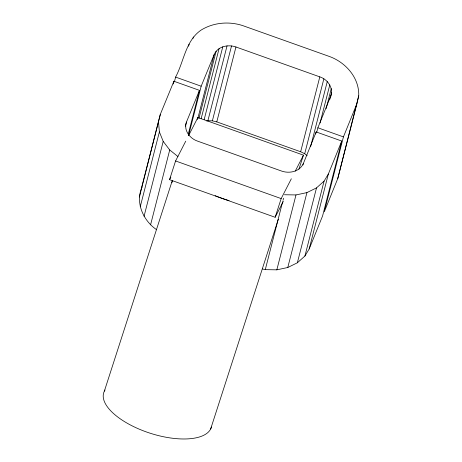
<?xml version="1.0" encoding="UTF-8"?>
<svg xmlns="http://www.w3.org/2000/svg" width="462" height="462" viewBox="0 0 462 462"><rect width="100%" height="100%" fill="white"/><g stroke="black" fill="none" stroke-linecap="round" stroke-linejoin="round"><path stroke-width="0.69" d="M156.601 229.689C143.849 221.096 135.816 204.198 141.205 189.143L160.354 114.247L173.903 81.243L199.468 90.356L188.294 134.044M139.38 197.037L160.354 114.247M199.468 90.356L186.469 122.032C183.379 130.168 189.847 138.548 197.447 141.083L281.566 171.05C289.333 173.868 299.74 171.673 303.332 163.577L316.175 131.941L341.747 141.049L322.591 215.945L309.193 248.943L304.926 256.017L297.361 262.786L287.78 267.498L276.836 269.837L265.28 269.641L262.526 268.982M330.417 97.39C334.211 88.923 328.13 79.51 319.808 76.865L235.949 46.985C228.159 44.161 217.689 46.379 214.16 54.551L201.172 86.203L188.583 135.441M358.726 95.807L356.889 103.748L343.433 136.891L324.284 211.787L337.739 178.644L358.726 95.807C359.424 78.003 345.974 62.693 329.926 56.67L242.717 25.601C228.95 21.119 213.375 22.447 200.999 30.151C185.487 40.841 183.922 61.567 175.606 77.09L174.365 81.947M140.234 206.803L159.39 131.907L158.535 122.141M173.192 84.02L173.903 81.243M144.052 216.291L163.202 141.395L159.39 131.907M188.612 46.188L189.143 44.109M193.024 38.352L193.382 36.966M150.572 224.85L169.721 149.954L163.202 141.395M185.406 126.19L186.469 122.032M171.933 182.657L172.47 180.578M197.846 118.347L214.16 54.551M198.937 118.486L216.135 51.218M201.166 118.636L219.075 48.591M204.175 119.577L222.794 46.76M206.676 121.009L207.888 120.749L227.044 45.854M207.888 120.749L212.376 120.83L231.531 45.934M307.143 155.677L304.706 153.725L300.658 151.761L216.793 121.881L235.949 46.985M265.28 269.641L282.657 201.675M283.015 200.289L283.547 198.21M300.658 151.761L319.808 76.865M304.706 153.725L323.862 78.829M302.974 164.963L303.332 163.577M276.836 269.837L295.992 194.941L306.93 192.602L316.51 187.89L324.081 181.121L328.343 174.047L341.747 141.049M310.597 146.754L327.269 81.566M315.644 134.02L316.175 131.941M316.626 132.634L317.868 127.778L330.769 96.004M320.045 123.031L329.799 84.887M326.137 108.68L331.277 88.571M329.839 99.295L331.612 92.36M287.78 267.498L306.93 192.602M297.361 262.786L316.51 187.89M304.926 256.017L324.081 181.121M309.193 248.943L328.343 174.047M337.739 178.644L356.889 103.748M283.333 201.311L275.138 217.279L169.548 179.66L175.577 160.961L185.736 141.164M104.366 391.118L172.239 180.74M197.216 119.537L197.863 117.533L303.459 155.151L298.937 169.173M275.138 217.279L281.173 198.585L291.331 178.788M210.655 428.99L278.303 219.294M141.205 189.143L142.013 187.168M188.687 135.412L197.863 117.533M169.548 179.66L170.859 177.102M295.264 171.119L303.459 155.151M284.436 194.745L295.992 194.941M212.376 120.83L216.793 121.881M175.606 77.09L201.172 86.203M317.868 127.778L343.433 136.891M175.577 160.961L281.173 198.585M169.721 149.954L177.951 156.554M229.054 200.618A56.531 24.307 17.9 0 1 215.165 195.709M211.429 427.015A56.531 24.307 17.9 0 1 147.228 432.241A56.531 24.307 17.9 0 1 105.024 390.009"/></g></svg>
